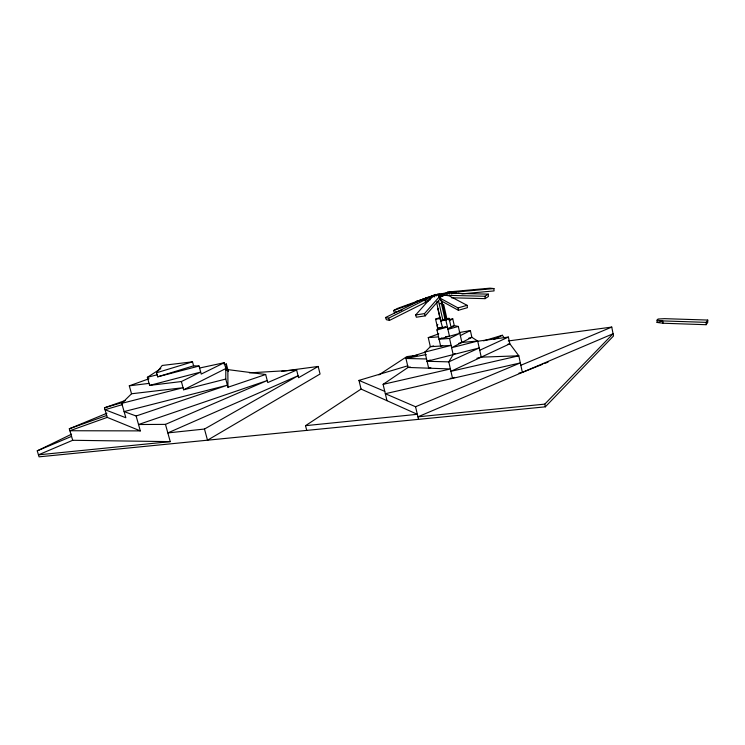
<?xml version="1.0" encoding="UTF-8"?>
<svg xmlns="http://www.w3.org/2000/svg" width="745" height="745" viewBox="0 0 745 745"><rect width="100%" height="100%" fill="white"/><g stroke="black" fill="none" stroke-linecap="round" stroke-linejoin="round"><path stroke-width="1.12" d="M224.133 364.64L226.359 363.998L226.34 370.479L224.282 362.703L199.707 368.002M204.475 429.046L167.83 432.91L298.065 375.741L204.475 429.046L207.501 440.202L320.061 374.018L318.18 366.447L298.559 377.696L296.631 370.06L267.753 382.558L265.667 374.493L227.942 387.26L225.772 379.047L225.828 368.542L183.624 389.784L181.38 381.542L200.675 372.081L149.624 385.407L147.38 377.324L160.799 368.654M706.139 324.708L706.158 322.362L707.75 320.061L664.559 318.664L658.031 319.028L657.062 320.145L657.071 322.445L663.097 323.237L706.139 324.708L707.731 322.399L707.75 320.061M442.707 345.457L440.63 346.043L436.989 329.988L437.669 328.312L435.601 319.167L439.811 317.547L442.53 327.688L445.566 326.757M437.147 326.031L437.827 324.392M455.232 353.54L453.183 354.611L448.797 361.874L452.532 378.376L454.618 377.389M199.055 366.037L157.679 376.812L156.562 372.77L162.186 365.46L192.517 361.828L193.598 365.823L199.055 366.037L201.215 374.092L224.282 362.703M425.218 315.861L439.718 299.304L439.038 295.011L434.726 295.709L430.526 298.354L415.635 314.977L416.343 317.221L425.218 315.861L424.51 313.598L439.178 296.948L439.038 295.011M71.557 434.186L37.25 450.846L39.057 456.834L545.349 406.826L613.507 335.976L611.757 327.083L508.304 340.959M544.781 404.125L613.07 333.751L417.917 416.837L544.781 404.125L545.349 406.826M430.834 367.62L428.664 368.179L424.957 352.059L430.34 346.686L433.618 345.95M121.761 403.343L131.53 393.77L183.065 387.726L121.761 403.343L125.849 417.74L105.036 409.713L122.552 404.572M442.837 319.95L438.693 301.576L436.505 301.967L440.649 320.322L449.077 318.348L451.125 327.493L448.099 328.424M444.523 294.191L446.218 293.008L448.397 292.776M442.819 305.171L443.703 304.556L447.075 319.577M441.413 303.494L442.297 302.88L439.215 303.876L441.413 303.494L445.035 319.577M386.99 400.698L383.098 384.346L408.046 367.443L410.299 367.015M305.534 425.665L361.074 389.067L417.33 414.313L305.534 425.665L306.735 430.396M378.86 374.912L406.817 356.622L417.116 355.244M451.414 297.776L485.06 298.643L488.403 296.51L488.292 294.135L448.667 293.204L442.223 293.586L440.416 294.62L440.556 296.957L443.266 295.942M440.416 294.62L445.082 295.271L484.948 296.249L488.292 294.135M425.563 302.647L425.022 300.291L430.21 299.807L429.316 297.637L388.583 318.208L385.472 317.538L386.385 319.698L389.505 320.397L428.347 300.943M449.589 320.639L452.755 318.823L454.282 325.639L458.315 326.44L461.881 342.439L477.694 341.052L481.242 357.153L518.818 355.803L522.357 372.37L518.976 373.143M440.975 320.816L445.864 320.164L449.077 318.348L440.975 320.816L440.649 320.322M429.111 297.46L435.909 294.452L436.505 295.914M435.909 294.452L397.42 308.458L393.546 310.581L394.422 312.742L396.349 311.671M460.354 335.595L470.374 330.556L471.874 337.317L477.694 341.052L451.628 347.701L471.874 337.317L468.633 338.277M449.552 338.454L459.851 333.313L439.075 339.171L449.552 338.454L453.183 354.611M494.047 339.394L502.335 335.259L504.328 337.951M385.472 317.538L421.623 299.779L427.593 297.395L429.316 297.637M479.724 350.262L508.388 337.075L509.831 343.79L518.818 355.803L450.93 371.317L509.831 343.79L507.606 344.386M451.433 293.912L455.642 292.068L493.944 288.566L494.056 290.913L461.9 293.875M446.562 294.107L448.667 293.204M165.465 424.38L267.231 380.546L138.533 424.52L165.465 424.38L170.251 441.636L38.451 454.841L72.693 440.286L170.251 441.636M439.075 339.171L441.832 338.007M37.25 450.846L71.548 436.393M520.839 365.283L611.757 327.083M415.561 406.742L520.336 362.917L385.323 393.705L415.561 406.742L418.504 419.351M72.693 440.286L69.313 428.785L106.917 413.224M522.357 372.37L542.732 364.24M544.874 363.383L548.096 362.098M427.081 361.278L479.221 347.962L448.797 361.874L427.081 361.278L430.2 360.058M393.546 310.581L425.954 298.652M394.422 312.742L401.909 309.995M131.53 393.77L129.295 385.826L149 378.758M140.33 430.889L107.233 417.386L69.881 430.74L140.33 430.889L136.13 415.999L124.098 411.575L227.402 385.212L136.13 415.999M424.957 352.059L451.107 345.391L430.34 346.686L428.263 337.606L438.824 333.825M69.313 428.785L106.684 415.468M107.233 417.386L104.486 407.794L125.188 400.521M425.246 352.087L405.96 358.475L408.046 367.443L450.399 368.961L383.098 384.346M438.684 296.631L440.751 295.97L439.569 296.063M452.103 326.338L454.282 325.639L447.931 329.365L458.315 326.44M157.679 376.812L193.598 365.823M156.562 372.77L192.517 361.828M483.579 340.856L502.335 335.259M361.074 389.067L358.969 380.397L407.804 365.786M104.486 407.794L123.102 402.337M458.38 310.293L467.441 307.676L467.087 305.31L449.067 295.802L444.42 295.113L440.053 296.352L440.826 300.673L458.38 310.293L458.017 307.927L440.295 298.289L440.826 300.673M458.017 307.927L467.087 305.31M420.227 300.337L416.101 301.511L437.185 294.415M458.78 343.324L461.881 342.439M436.989 329.988L447.419 327.064L437.669 328.312L441.291 327.4M657.071 322.445L662.659 320.909L706.158 322.362M147.38 377.324L157.12 374.791M183.624 389.784L225.772 379.047M476.912 358.261L481.242 357.153M448.341 319.763L452.755 318.823M426.252 354.564L405.96 358.475L426.55 358.978M459.097 332.596L470.374 330.556M415.635 314.977L424.51 313.598M477.443 341.285L508.388 337.075M446.218 293.008L437.343 294.322L439.857 294.163M435.601 319.167L440.463 318.515M281.489 371.364L318.18 366.447M447.484 293.819L447.4 292.236L452.001 291.63L490.014 288.166L493.944 288.566M445.575 336.712L449.477 336.237L445.864 320.164M129.295 385.826L149.065 383.386M149.624 385.407L181.38 381.542M442.064 293.93L445.37 293.567M458.184 291.723L460.363 291.481M428.263 337.606L438.554 336.88M447.4 292.236L455.642 292.068L455.987 293.623M249.426 372.873L296.631 370.06M421.623 299.779L423.905 299.704M429.25 297.832L431.541 297.776M450.241 378.274L452.532 378.376M265.667 374.493L227.849 369.613L227.942 387.26M657.062 320.145L662.659 320.909L663.097 323.237M437.976 301.353L438.693 301.576M358.969 380.397L384.765 391.367M439.708 297.199L439.178 296.948L439.718 299.304M438.06 308.858L437.753 308.402L439.811 317.547M442.204 327.176L442.53 327.688M388.583 318.208L389.505 320.397M434.084 295.486L434.68 296.957M226.359 363.998L228.343 371.485M441.86 300.906L445.91 318.925M440.053 296.352L440.416 298.624M449.198 292.459L449.282 294.042M484.948 296.249L485.06 298.643"/></g></svg>
